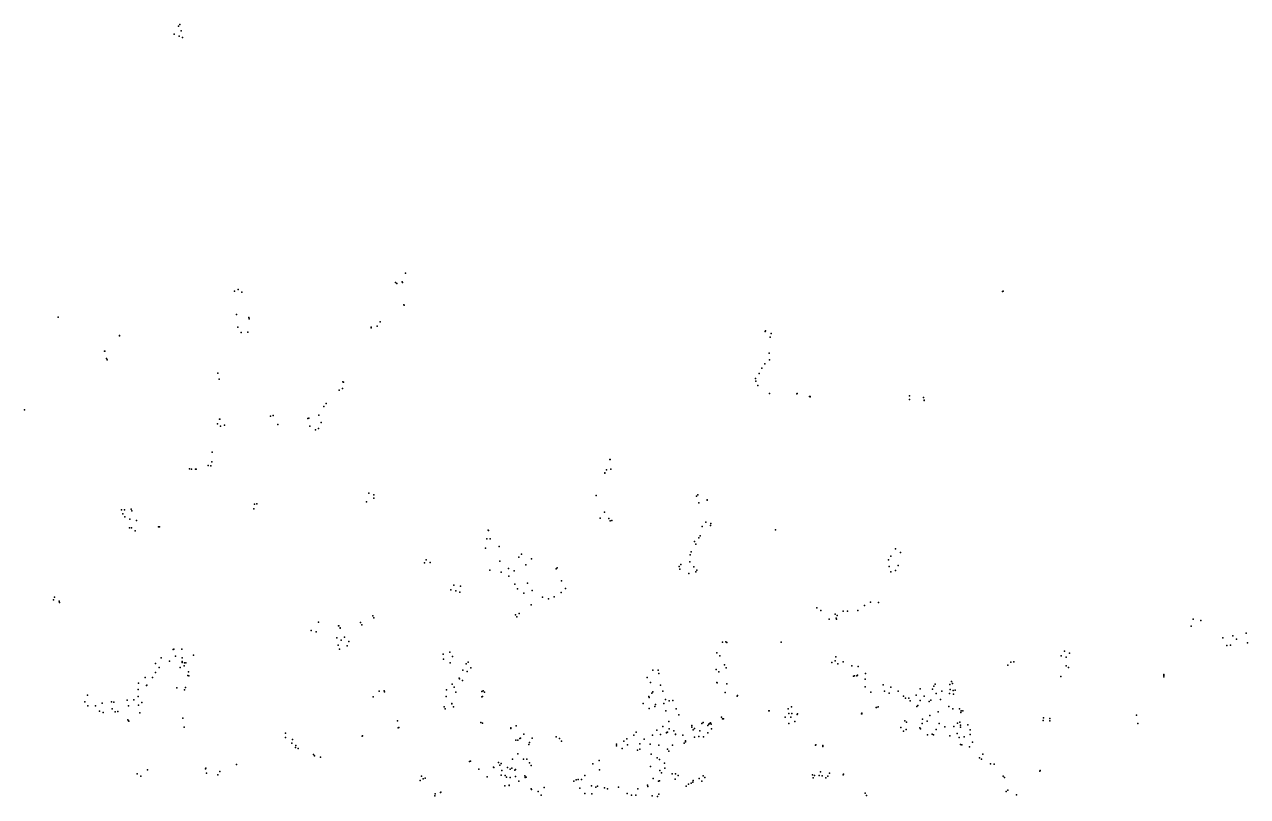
# Model space of a CAD drawing. Header units: millimetres. Extents: x -60275265 to 22802890, y -38578442 to 24337084.
# Drawn here: x -18704378 to -8372378, y -13523304 to -7002304 of the extents above; entities that cross this region are included whole.
import ezdxf

# ---------------------------------------------------------------- set-up
doc = ezdxf.new("R2010")
doc.units = ezdxf.units.MM
doc.header["$MEASUREMENT"] = 0
doc.layers.add('particles', color=7, linetype='Continuous', true_color=0x000000)

msp = doc.modelspace()

# ---------------------------------------------------------------- linework, layer by layer
at = {"layer": 'particles', "color": 93, "true_color": 0x67d435}
for p in [(-17403378, -7016304), (-17392378, -7002304), (-17438378, -7084304), (-17398378, -7102304), (-17379378, -7055304), (-17370378, -7112304), (-15569378, -9180304), (-15558378, -9190304), (-15513378, -9177304), (-15510378, -9180304), (-15484378, -9102304), (-15484378, -9102304), (-16931378, -9255304), (-16898378, -9240304), (-16867378, -9263304), (-10442378, -9258304), (-10436378, -9256304), (-15499378, -9371304), (-15498378, -9371304), (-15497378, -9372304), (-18419378, -9473304), (-18419378, -9473304), (-16912378, -9453304), (-16808378, -9478304), (-16806378, -9489304), (-16902378, -9559304), (-16873378, -9604304), (-16818378, -9601304), (-15775378, -9560304), (-15774378, -9565304), (-15725378, -9550304), (-15699378, -9514304), (-12447378, -9595304), (-12443378, -9589304), (-17902378, -9628304), (-17902378, -9628304), (-17901378, -9633304), (-12404378, -9643304), (-12395378, -9613304), (-18029378, -9761304), (-18026378, -9762304), (-12414378, -9778304), (-12414378, -9779304), (-18012378, -9824304), (-18005378, -9835304), (-12474378, -9906304), (-12450378, -9867304), (-12410378, -9835304), (-17071378, -9947304), (-17060378, -9999304), (-16015378, -10019304), (-12529378, -9991304), (-12527378, -10016304), (-12498378, -9951304), (-16046378, -10092304), (-16016378, -10076304), (-16010378, -10022304), (-12509378, -10051304), (-12410378, -10119304), (-12179378, -10121304), (-12176378, -10118304), (-16175378, -10228304), (-16155378, -10202304), (-16154378, -10202304), (-12072378, -10145304), (-12067378, -10146304), (-12066378, -10145304), (-11228378, -10140304), (-11228378, -10171304), (-11110378, -10152304), (-11103378, -10176304), (-11103378, -10177304), (-18704378, -10257304), (-18704378, -10257304), (-16625378, -10309304), (-16602378, -10305304), (-16310378, -10331304), (-16302378, -10327304), (-16218378, -10301304), (-17072378, -10374304), (-17055378, -10336304), (-17054378, -10336304), (-17049378, -10396304), (-17015378, -10385304), (-16564378, -10382304), (-16563378, -10381304), (-16292378, -10395304), (-16245378, -10427304), (-16221378, -10415304), (-16197378, -10365304), (-17118378, -10615304), (-17152378, -10726304), (-17129378, -10730304), (-17120378, -10695304), (-13758378, -10675304), (-13756378, -10675304), (-17309378, -10756304), (-17292378, -10757304), (-17259378, -10758304), (-17254378, -10757304), (-13801378, -10791304), (-13800378, -10790304), (-13800378, -10790304), (-13787378, -10765304), (-13751378, -10757304), (-16762378, -11053304), (-16742378, -11051304), (-15815378, -11035304), (-15796378, -10962304), (-15754378, -11003304), (-15752378, -10974304), (-13875378, -10981304), (-13026378, -10986304), (-13016378, -10976304), (-13007378, -11041304), (-12937378, -11018304), (-12937378, -11019304), (-17884378, -11101304), (-17873378, -11135304), (-17859378, -11102304), (-17802378, -11096304), (-17796378, -11110304), (-16767378, -11093304), (-13804378, -11122304), (-17857378, -11161304), (-17818378, -11254304), (-17813378, -11179304), (-17799378, -11253304), (-17757378, -11191304), (-17572378, -11245304), (-17565378, -11246304), (-17564378, -11246304), (-13842378, -11172304), (-13767378, -11176304), (-13757378, -11193304), (-13741378, -11192304), (-12978378, -11243304), (-12947378, -11206304), (-12908378, -11234304), (-12907378, -11216304), (-17768378, -11279304), (-14797378, -11346304), (-14786378, -11274304), (-14783378, -11277304), (-14783378, -11277304), (-14769378, -11347304), (-13007378, -11338304), (-12997378, -11321304), (-12359378, -11269304), (-14809378, -11424304), (-14693378, -11412304), (-13073378, -11455304), (-13044378, -11368304), (-13032378, -11391304), (-11346378, -11431304), (-11303378, -11463304), (-15325378, -11550304), (-15311378, -11524304), (-15276378, -11545304), (-14689378, -11534304), (-14528378, -11501304), (-14504378, -11476304), (-14470378, -11565304), (-14420378, -11514304), (-13160378, -11562304), (-13082378, -11541304), (-13081378, -11481304), (-11406378, -11525304), (-11386378, -11492304), (-11322378, -11571304), (-14774378, -11610304), (-14678378, -11627304), (-14616378, -11596304), (-14613378, -11662304), (-14567378, -11618304), (-14212378, -11599304), (-14205378, -11590304), (-13174378, -11580304), (-13168378, -11604304), (-13092378, -11638304), (-13049378, -11584304), (-13033378, -11624304), (-13024378, -11610304), (-11400378, -11581304), (-11384378, -11626304), (-11345378, -11615304), (-15101378, -11778304), (-15078378, -11737304), (-15020378, -11746304), (-14561378, -11729304), (-14538378, -11769304), (-14455378, -11722304), (-14167378, -11701304), (-14134378, -11765304), (-18459378, -11861304), (-18450378, -11840304), (-18412378, -11874304), (-15061378, -11785304), (-15027378, -11797304), (-14486378, -11805304), (-14414378, -11784304), (-14329378, -11839304), (-14278378, -11854304), (-14228378, -11836304), (-14170378, -11801304), (-11556378, -11881304), (-18409378, -11883304), (-14524378, -11976304), (-14423378, -11903304), (-12010378, -11930304), (-11977378, -11952304), (-11855378, -11984304), (-11789378, -11958304), (-11751378, -11956304), (-11665378, -11951304), (-11609378, -11909304), (-11490378, -11884304), (-16220378, -12050304), (-16050378, -12081304), (-16049378, -12082304), (-15866378, -12054304), (-15853378, -12074304), (-15762378, -11996304), (-15761378, -11997304), (-15754378, -12014304), (-14555378, -11987304), (-14546378, -12004304), (-11907378, -12026304), (-11846378, -12017304), (-11845378, -12024304), (-11839378, -11993304), (-8847378, -12085304), (-8832378, -12024304), (-8766378, -12037304), (-16281378, -12121304), (-16240378, -12131304), (-16065378, -12183304), (-16038378, -12100304), (-16037378, -12099304), (-16000378, -12177304), (-8581378, -12183304), (-8497378, -12167304), (-8383378, -12144304), (-17447378, -12280304), (-17441378, -12279304), (-17375378, -12278304), (-16054378, -12244304), (-16044378, -12278304), (-16029378, -12201304), (-15977378, -12250304), (-15964378, -12214304), (-12808378, -12218304), (-12778378, -12217304), (-12771378, -12221304), (-12312378, -12218304), (-8547378, -12246304), (-8516378, -12244304), (-8465378, -12194304), (-8372378, -12225304), (-17548378, -12352304), (-17480378, -12379304), (-17428378, -12337304), (-17373378, -12351304), (-17373378, -12382304), (-17372378, -12391304), (-17351378, -12393304), (-17342378, -12395304), (-17277378, -12330304), (-15166378, -12320304), (-15165378, -12363304), (-15111378, -12304304), (-15109378, -12393304), (-15089378, -12341304), (-14957378, -12389304), (-12856378, -12309304), (-12829378, -12336304), (-11885378, -12390304), (-11855378, -12377304), (-11851378, -12342304), (-11787378, -12386304), (-10371378, -12387304), (-10346378, -12386304), (-9945378, -12335304), (-9917378, -12296304), (-9905378, -12347304), (-9877378, -12312304), (-17598378, -12399304), (-17596378, -12475304), (-17566378, -12434304), (-17389378, -12432304), (-17356378, -12418304), (-17323378, -12500304), (-17319378, -12471304), (-15001378, -12455304), (-14973378, -12403304), (-14963378, -12467304), (-14932378, -12436304), (-13397378, -12456304), (-13352378, -12456304), (-13345378, -12484304), (-12860378, -12449304), (-12839378, -12470304), (-12789378, -12412304), (-12777378, -12436304), (-11833378, -12403304), (-11715378, -12419304), (-11667378, -12498304), (-11660378, -12425304), (-11599378, -12484304), (-10397378, -12414304), (-9903378, -12420304), (-9885378, -12434304), (-9080378, -12491304), (-9079378, -12500304), (-17741378, -12565304), (-17685378, -12517304), (-17674378, -12585304), (-17669378, -12583304), (-17622378, -12519304), (-17416378, -12604304), (-17344378, -12602304), (-17315378, -12503304), (-15091378, -12574304), (-15075378, -12600304), (-15032378, -12524304), (-15029378, -12528304), (-15003378, -12542304), (-13443378, -12517304), (-13415378, -12559304), (-13330378, -12581304), (-12855378, -12559304), (-12853378, -12562304), (-12772378, -12571304), (-11702378, -12506304), (-11693378, -12503304), (-11673378, -12504304), (-11603378, -12532304), (-11601378, -12596304), (-11450378, -12579304), (-11384378, -12599304), (-11022378, -12592304), (-11022378, -12592304), (-11012378, -12573304), (-10888378, -12576304), (-10872378, -12552304), (-10864378, -12567304), (-9948378, -12508304), (-9078378, -12512304), (-18171378, -12667304), (-17779378, -12706304), (-17779378, -12707304), (-17744378, -12678304), (-17743378, -12620304), (-17353378, -12623304), (-15758378, -12682304), (-15709378, -12632304), (-15665378, -12630304), (-15663378, -12639304), (-15142378, -12677304), (-15139378, -12622304), (-15059378, -12641304), (-14840378, -12637304), (-14839378, -12682304), (-14835378, -12677304), (-14830378, -12631304), (-14817378, -12641304), (-13430378, -12678304), (-13428378, -12687304), (-13403378, -12650304), (-13396378, -12640304), (-13311378, -12633304), (-13288378, -12703304), (-12784378, -12644304), (-12684378, -12675304), (-12681378, -12670304), (-11555378, -12642304), (-11440378, -12634304), (-11398378, -12650304), (-11324378, -12632304), (-11277378, -12675304), (-11262378, -12691304), (-11232378, -12692304), (-11170378, -12666304), (-11138378, -12613304), (-11138378, -12613304), (-11103378, -12674304), (-11047378, -12708304), (-11032378, -12616304), (-11001378, -12654304), (-10966378, -12703304), (-10954378, -12634304), (-10891378, -12653304), (-10884378, -12618304), (-10858378, -12628304), (-10857378, -12657304), (-10841378, -12624304), (-18193378, -12723304), (-18169378, -12757304), (-18104378, -12758304), (-18071378, -12803304), (-18048378, -12735304), (-17968378, -12723304), (-17962378, -12781304), (-17950378, -12726304), (-17938378, -12809304), (-17916378, -12804304), (-17835378, -12710304), (-17826378, -12756304), (-17741378, -12750304), (-17712378, -12729304), (-15159378, -12766304), (-15151378, -12783304), (-15094378, -12737304), (-15094378, -12737304), (-15094378, -12741304), (-15079378, -12766304), (-13478378, -12736304), (-13428378, -12780304), (-13380378, -12762304), (-13374378, -12746304), (-13304378, -12738304), (-13285378, -12798304), (-13259378, -12716304), (-13259378, -12716304), (-13226378, -12713304), (-13200378, -12781304), (-12416378, -12799304), (-12413378, -12800304), (-12253378, -12781304), (-12223378, -12764304), (-11508378, -12770304), (-11505378, -12771304), (-11492378, -12765304), (-11221378, -12714304), (-11165378, -12762304), (-11165378, -12763304), (-11158378, -12753304), (-11138378, -12711304), (-11061378, -12719304), (-10985378, -12808304), (-10896378, -12763304), (-10862378, -12781304), (-10804378, -12781304), (-10791378, -12798304), (-10777378, -12799304), (-18039378, -12812304), (-17830378, -12874304), (-17824378, -12883304), (-17823378, -12886304), (-17728378, -12817304), (-17367378, -12862304), (-17367378, -12862304), (-15552378, -12884304), (-14849378, -12899304), (-14835378, -12902304), (-13261378, -12889304), (-13177378, -12834304), (-12982378, -12905304), (-12971378, -12897304), (-12922378, -12911304), (-12917378, -12907304), (-12909378, -12900304), (-12902378, -12911304), (-12815378, -12854304), (-12806378, -12866304), (-12800378, -12868304), (-12278378, -12853304), (-12247378, -12822304), (-12246378, -12906304), (-12229378, -12852304), (-12221378, -12821304), (-12196378, -12889304), (-12177378, -12830304), (-12173378, -12824304), (-11633378, -12824304), (-11631378, -12818304), (-11629378, -12824304), (-11268378, -12885304), (-11252378, -12894304), (-11122378, -12906304), (-11118378, -12869304), (-11079378, -12887304), (-11057378, -12838304), (-10976378, -12907304), (-10821378, -12903304), (-10803378, -12894304), (-10794378, -12812304), (-10099378, -12880304), (-10097378, -12857304), (-10043378, -12885304), (-10041378, -12865304), (-9310378, -12837304), (-9298378, -12906304), (-9298378, -12906304), (-17356378, -12938304), (-17356378, -12938304), (-16500378, -12989304), (-16500378, -12989304), (-15852378, -13012304), (-15848378, -13010304), (-15548378, -12942304), (-15541378, -12940304), (-14595378, -12947304), (-14594378, -12942304), (-14549378, -12926304), (-14485378, -12997304), (-14212378, -13018304), (-13555378, -13006304), (-13537378, -12978304), (-13400378, -13004304), (-13362378, -12963304), (-13332378, -12998304), (-13311378, -12931304), (-13280378, -12982304), (-13279378, -12985304), (-13279378, -12985304), (-13271378, -12979304), (-13258378, -12951304), (-13218378, -12968304), (-13205378, -12995304), (-13204378, -12998304), (-13141378, -13004304), (-13067378, -12924304), (-13065378, -12937304), (-13056378, -12961304), (-13045378, -12947304), (-13007378, -13016304), (-13000378, -12967304), (-12969378, -13018304), (-12931378, -12986304), (-12930378, -12924304), (-12900378, -12952304), (-11302378, -12939304), (-11278378, -12971304), (-11257378, -12958304), (-11141378, -12942304), (-11136378, -12951304), (-11076378, -13001304), (-11037378, -12995304), (-11026378, -13001304), (-11002378, -12958304), (-10929378, -12934304), (-10886378, -13011304), (-10854378, -12932304), (-10826378, -12990304), (-10797378, -12919304), (-10797378, -12937304), (-10766378, -13018304), (-10765378, -13018304), (-10735378, -12918304), (-10715378, -12998304), (-10714378, -12961304), (-16500378, -13025304), (-16445378, -13071304), (-16440378, -13041304), (-16415378, -13108304), (-16411378, -13092304), (-16393378, -13118304), (-14554378, -13046304), (-14537378, -13048304), (-14518378, -13032304), (-14514378, -13031304), (-14444378, -13083304), (-14438378, -13066304), (-14416378, -13030304), (-14416378, -13031304), (-14184378, -13034304), (-14168378, -13054304), (-13703378, -13081304), (-13703378, -13095304), (-13655378, -13117304), (-13642378, -13054304), (-13616378, -13036304), (-13611378, -13085304), (-13506378, -13079304), (-13469378, -13039304), (-13418378, -13082304), (-13346378, -13090304), (-13230378, -13089304), (-13132378, -13073304), (-13121378, -13052304), (-13120378, -13061304), (-13045378, -13022304), (-12021378, -13089304), (-12020378, -13085304), (-11961378, -13092304), (-11961378, -13100304), (-10808378, -13023304), (-10798378, -13083304), (-10785378, -13086304), (-10720378, -13102304), (-10695378, -13063304), (-16262378, -13167304), (-16254378, -13178304), (-16202378, -13190304), (-14936378, -13224304), (-14582378, -13207304), (-14537378, -13163304), (-14489378, -13206304), (-14461378, -13208304), (-13850378, -13219304), (-13850378, -13219304), (-13526378, -13130304), (-13507378, -13122304), (-13410378, -13164304), (-13360378, -13197304), (-13340378, -13211304), (-13272378, -13124304), (-13260378, -13141304), (-10635378, -13196304), (-10619378, -13207304), (-10608378, -13165304), (-17665378, -13298304), (-17175378, -13288304), (-17171378, -13283304), (-17166378, -13327304), (-17054378, -13312304), (-16913378, -13252304), (-16913378, -13253304), (-14945378, -13228304), (-14865378, -13293304), (-14742378, -13275304), (-14740378, -13279304), (-14700378, -13236304), (-14689378, -13257304), (-14677378, -13245304), (-14670378, -13304304), (-14623378, -13279304), (-14601378, -13291304), (-14588378, -13282304), (-14562378, -13301304), (-14556378, -13296304), (-14439378, -13239304), (-14424378, -13262304), (-13904378, -13247304), (-13845378, -13298304), (-13415378, -13270304), (-13338378, -13302304), (-13323378, -13324304), (-13298378, -13241304), (-13295378, -13283304), (-11980378, -13313304), (-11904378, -13327304), (-10543378, -13246304), (-10512378, -13251304), (-10126378, -13308304), (-10125378, -13302304), (-17751378, -13331304), (-17721378, -13351304), (-17071378, -13340304), (-15362378, -13387304), (-15349378, -13351304), (-15336378, -13373304), (-15319378, -13368304), (-14796378, -13357304), (-14795378, -13356304), (-14678378, -13342304), (-14644378, -13345304), (-14633378, -13360304), (-14609378, -13426304), (-14609378, -13431304), (-14601378, -13362304), (-14555378, -13353304), (-14529378, -13394304), (-14477378, -13347304), (-14474378, -13361304), (-14470378, -13360304), (-14467378, -13359304), (-14064378, -13393304), (-14044378, -13383304), (-14027378, -13380304), (-13999378, -13379304), (-13970378, -13346304), (-13440378, -13427304), (-13394378, -13371304), (-13347378, -13392304), (-13339378, -13390304), (-13232378, -13332304), (-13208378, -13375304), (-13203378, -13331304), (-13183378, -13346304), (-13095378, -13418304), (-13073378, -13410304), (-13058378, -13401304), (-13054378, -13388304), (-13003378, -13371304), (-12981378, -13394304), (-12972378, -13347304), (-12957378, -13361304), (-12047378, -13340304), (-12040378, -13365304), (-12031378, -13345304), (-11990378, -13346304), (-11966378, -13349304), (-11933378, -13364304), (-11917378, -13350304), (-11787378, -13340304), (-11785378, -13333304), (-11785378, -13333304), (-10436378, -13351304), (-10426378, -13361304), (-15236378, -13517304), (-15234378, -13500304), (-15189378, -13488304), (-15187378, -13485304), (-14645378, -13432304), (-14424378, -13458304), (-14421378, -13463304), (-14365378, -13480304), (-14339378, -13511304), (-14314378, -13448304), (-14013378, -13451304), (-13971378, -13497304), (-13914378, -13432304), (-13914378, -13432304), (-13910378, -13499304), (-13877378, -13443304), (-13863378, -13435304), (-13803378, -13450304), (-13778378, -13458304), (-13685378, -13443304), (-13612378, -13497304), (-13576378, -13511304), (-13538378, -13511304), (-13523378, -13458304), (-13438378, -13437304), (-13402378, -13516304), (-13355378, -13523304), (-13344378, -13503304), (-13114378, -13435304), (-11603378, -13495304), (-11602378, -13495304), (-11591378, -13515304), (-10411378, -13481304), (-10396378, -13469304), (-10325378, -13510304)]:
    msp.add_point(p, dxfattribs=at)

doc.saveas('drawing.dxf')
